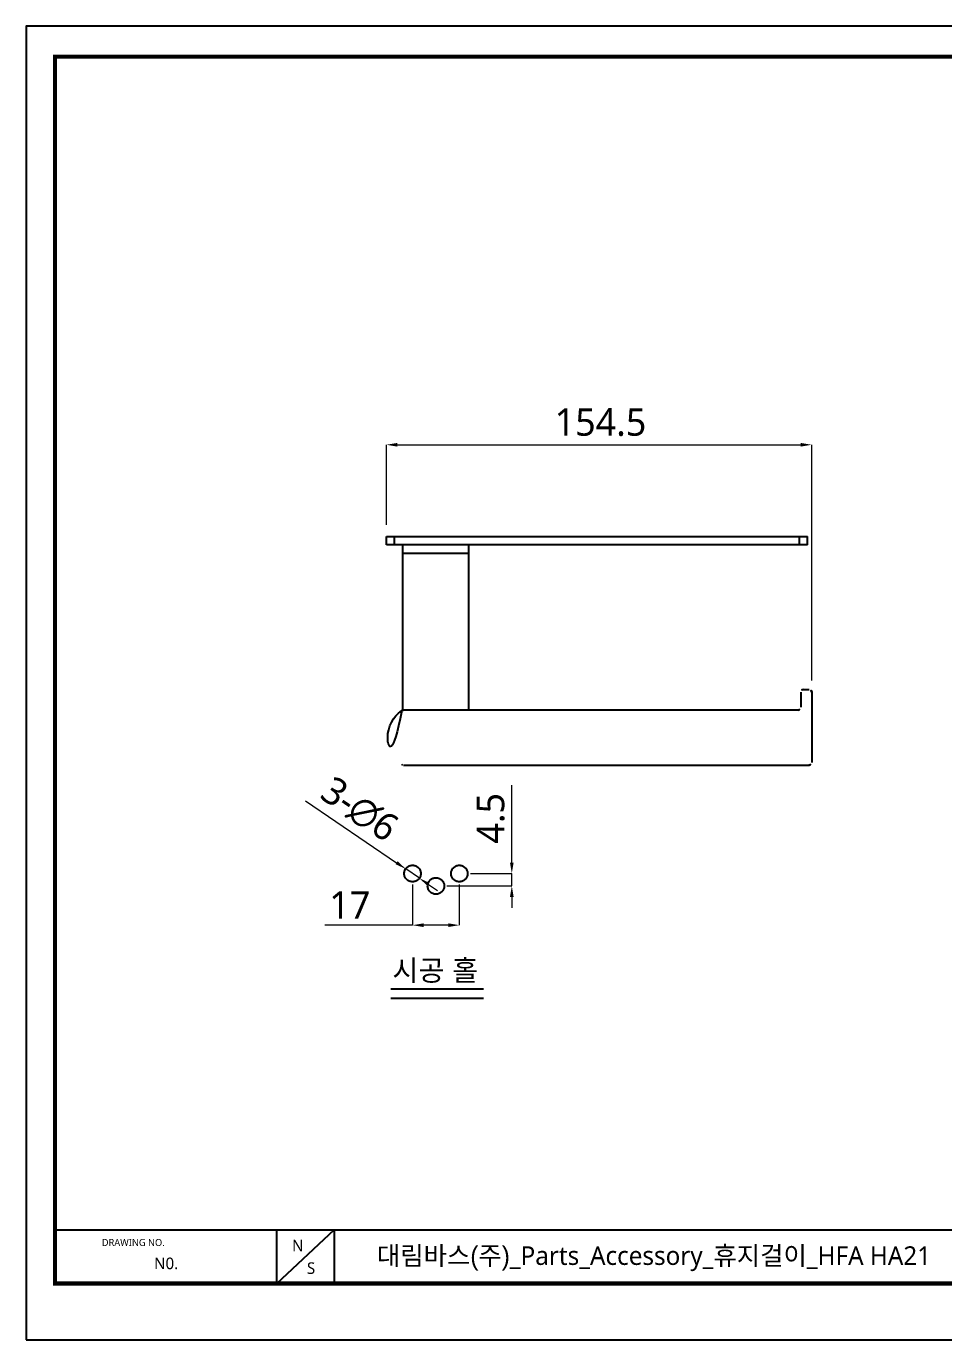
# Model space of a CAD drawing. Extents: x 16296681342 to 16296681993, y -37409617900 to -37409617423.
# Drawn here: x 16296681342.4 to 16296681675.6, y -37409617900.2 to -37409617423.2 of the extents above; entities that cross this region are included whole.
import ezdxf

# ---------------------------------------------------------------- set-up
doc = ezdxf.new("R2010")
doc.units = 0
doc.header["$LTSCALE"] = 10
doc.header["$MEASUREMENT"] = 0
doc.header["$PDMODE"] = 3
doc.header["$PDSIZE"] = -10
doc.linetypes.add('PHANTOM2', pattern=[1.25, 0.625, -0.125, 0.125, -0.125, 0.125, -0.125])
doc.layers.get('0').update_dxf_attribs({"linetype": 'CONTINUOUS'})
doc.layers.get('DEFPOINTS').update_dxf_attribs({"linetype": 'CONTINUOUS'})
doc.layers.add('1', color=7, linetype='CONTINUOUS')
doc.layers.add('BODY', color=7, linetype='CONTINUOUS')
doc.styles.add('Daelim Dimension', font='NanumGothic.ttf')
doc.dimstyles.new('DEFAULT', dxfattribs={"dimscale": 2, "dimtxt": 2, "dimasz": 2, "dimexe": 0, "dimexo": 2, "dimgap": 1, "dimtad": 1, "dimdec": 1, "dimzin": 9, "dimdsep": 46, "dimtxsty": 'Daelim Dimension', "dimcen": 0.5, "dimclrd": 252, "dimclre": 252, "dimclrt": 3, "dimadec": 1, "dimazin": 0, "dimtfac": 1, "dimtdec": 1, "dimtix": 1, "dimtmove": 0, "dimatfit": 3, "dimfxl": 0, "dimtolj": 1, "dimtzin": 1, "dimlwd": 9, "dimlwe": 9, "dimarcsym": 0})

# ---------------------------------------------------------------- blocks, each defined once
blk = doc.blocks.new('*D28')
at = {"layer": 'BODY', "color": 5, "lineweight": 9, "ltscale": 0.7}
for p, q in [((16296681473.20681, -37409617604.219353), (16296681473.20681, -37409617575.136787)), ((16296681477.20681, -37409617575.136787), (16296681623.70681, -37409617575.136787)), ((16296681627.70681, -37409617660.71936), (16296681627.70681, -37409617575.136787))]:
    blk.add_line(p, q, dxfattribs=at)
at = {"layer": 'BODY', "color": 5, "ltscale": 0.7}
for points in [[(16296681477.20681, -37409617574.470123), (16296681477.20681, -37409617575.803452), (16296681473.20681, -37409617575.136787)], [(16296681623.70681, -37409617574.470123), (16296681623.70681, -37409617575.803452), (16296681627.70681, -37409617575.136787)]]:
    blk.add_solid(points, dxfattribs=at)
at = {"layer": 'DEFPOINTS', "color": 0, "ltscale": 0.7}
for p in [(16296681627.70681, -37409617575.136787), (16296681473.20681, -37409617608.219353), (16296681627.70681, -37409617664.71936)]:
    blk.add_point(p, dxfattribs=at)
at = {"layer": 'BODY', "color": 7, "lineweight": 5, "ltscale": 0.7, "insert": (16296681550.974689, -37409617561.849243), "char_height": 10, "width": 31.33333333, "attachment_point": 2, "style": 'Daelim Dimension'}
blk.add_mtext('\\A1;154.5', dxfattribs=at)
blk = doc.blocks.new('*D36')
at = {"layer": 'BODY', "color": 5, "lineweight": 9, "ltscale": 0.7}
for p, q in [((16296681482.70681, -37409617734.85072), (16296681482.70681, -37409617749.59948)), ((16296681499.70681, -37409617734.85072), (16296681499.70681, -37409617749.59948)), ((16296681482.70681, -37409617749.59948), (16296681450.82474, -37409617749.59948)), ((16296681495.70681, -37409617749.59948), (16296681486.70681, -37409617749.59948))]:
    blk.add_line(p, q, dxfattribs=at)
at = {"layer": 'BODY', "color": 5, "ltscale": 0.7}
for points in [[(16296681486.70681, -37409617748.93282), (16296681486.70681, -37409617750.26614), (16296681482.70681, -37409617749.59948)], [(16296681495.70681, -37409617748.93282), (16296681495.70681, -37409617750.26614), (16296681499.70681, -37409617749.59948)]]:
    blk.add_solid(points, dxfattribs=at)
at = {"layer": 'DEFPOINTS', "color": 0, "ltscale": 0.7}
for p in [(16296681482.70681, -37409617730.85072), (16296681499.70681, -37409617730.85072), (16296681499.70681, -37409617749.59948)]:
    blk.add_point(p, dxfattribs=at)
at = {"layer": 'BODY', "color": 7, "lineweight": 5, "ltscale": 0.7, "insert": (16296681459.91344, -37409617742.26328), "char_height": 10, "attachment_point": 5, "style": 'Daelim Dimension'}
blk.add_mtext('\\A1;17', dxfattribs=at)
blk = doc.blocks.new('*D37')
at = {"layer": 'BODY', "color": 5, "lineweight": 9, "ltscale": 0.7}
for p, q in [((16296681443.84, -37409617704.4), (16296681476.92, -37409617726.91)), ((16296681485.19, -37409617732.54), (16296681480.23, -37409617729.16)), ((16296681488.49, -37409617734.79), (16296681491.8, -37409617737.04))]:
    blk.add_line(p, q, dxfattribs=at)
at = {"layer": 'BODY', "color": 5, "ltscale": 0.7}
for points in [[(16296681477.3, -37409617726.36), (16296681476.54, -37409617727.46), (16296681480.23, -37409617729.16)], [(16296681488.87, -37409617734.24), (16296681488.12, -37409617735.34), (16296681485.19, -37409617732.54)]]:
    blk.add_solid(points, dxfattribs=at)
at = {"layer": 'DEFPOINTS', "color": 0, "ltscale": 0.7}
for p in [(16296681480.23, -37409617729.16), (16296681485.19, -37409617732.54)]:
    blk.add_point(p, dxfattribs=at)
at = {"layer": 'BODY', "color": 7, "lineweight": 5, "ltscale": 0.7, "insert": (16296681463.45, -37409617707.59), "char_height": 10, "attachment_point": 5, "rotation": 325.7598, "style": 'Daelim Dimension'}
blk.add_mtext('\\A1;3-∅6', dxfattribs=at)
blk = doc.blocks.new('*D38')
at = {"layer": 'BODY', "color": 5, "lineweight": 9, "ltscale": 0.7}
for p, q in [((16296681518.76663, -37409617726.85074), (16296681518.76663, -37409617698.70768)), ((16296681503.70682, -37409617730.85074), (16296681518.76663, -37409617730.85074)), ((16296681518.76663, -37409617735.35074), (16296681518.76663, -37409617730.85074)), ((16296681495.20682, -37409617735.35074), (16296681518.76663, -37409617735.35074)), ((16296681518.76663, -37409617739.35074), (16296681518.76663, -37409617743.35074))]:
    blk.add_line(p, q, dxfattribs=at)
at = {"layer": 'BODY', "color": 5, "ltscale": 0.7}
for points in [[(16296681518.09997, -37409617726.85074), (16296681519.4333, -37409617726.85074), (16296681518.76663, -37409617730.85074)], [(16296681518.09997, -37409617739.35074), (16296681519.4333, -37409617739.35074), (16296681518.76663, -37409617735.35074)]]:
    blk.add_solid(points, dxfattribs=at)
at = {"layer": 'DEFPOINTS', "color": 0, "ltscale": 0.7}
for p in [(16296681499.70682, -37409617730.85074), (16296681518.76663, -37409617730.85074), (16296681491.20682, -37409617735.35074)]:
    blk.add_point(p, dxfattribs=at)
at = {"layer": 'BODY', "color": 7, "lineweight": 5, "ltscale": 0.7, "insert": (16296681511.12284, -37409617710.7792), "char_height": 10, "attachment_point": 5, "rotation": 90, "style": 'Daelim Dimension'}
blk.add_mtext('\\A1;4.5', dxfattribs=at)

msp = doc.modelspace()

# ---------------------------------------------------------------- linework, layer by layer
at = {"color": 7, "linetype": 'Continuous'}
for p, q in [((16296681473.20681, -37409617611.46936), (16296681473.20681, -37409617608.46936)), ((16296681473.20681, -37409617608.46936), (16296681626.20681, -37409617608.46936)), ((16296681476.20681, -37409617611.46936), (16296681476.20681, -37409617608.46936)), ((16296681623.20681, -37409617611.46936), (16296681623.20681, -37409617608.46936)), ((16296681626.20681, -37409617611.46936), (16296681626.20681, -37409617608.46936)), ((16296681626.20681, -37409617611.46936), (16296681473.20681, -37409617611.46936)), ((16296681479.20681, -37409617671.11319), (16296681479.20681, -37409617611.46936)), ((16296681479.20681, -37409617614.469353), (16296681503.20681, -37409617614.469353)), ((16296681503.20681, -37409617671.11319), (16296681503.20681, -37409617611.46936)), ((16296681623.70681, -37409617664.96936), (16296681623.70681, -37409617670.469353)), ((16296681624.70681, -37409617663.96936), (16296681626.70681, -37409617663.96936)), ((16296681627.70681, -37409617664.96936), (16296681627.70681, -37409617690.469353)), ((16296681622.70681, -37409617671.46936), (16296681479.382259, -37409617671.46936)), ((16296681479.382259, -37409617691.46936), (16296681626.70681, -37409617691.46936))]:
    msp.add_line(p, q, dxfattribs=at)
at = {"ltscale": 0.5}
for p, q in [((16296681474.8491, -37409617772.683762), (16296681508.427839, -37409617772.683762)), ((16296681474.8491, -37409617776.072807), (16296681508.427839, -37409617776.072807))]:
    msp.add_line(p, q, dxfattribs=at)
at = {"color": 5}
msp.add_line((16296681352.907619, -37409617860.183144), (16296681877.0949, -37409617860.183144), dxfattribs=at)
at = {"color": 5, "ltscale": 40}
for p, q in [((16296681433.258301, -37409617860.183144), (16296681433.258301, -37409617879.799477)), ((16296681433.258301, -37409617860.183144), (16296681433.258301, -37409617879.799477)), ((16296681454.252661, -37409617860.183144), (16296681433.258301, -37409617879.799477)), ((16296681454.252661, -37409617860.183144), (16296681433.258301, -37409617879.799477)), ((16296681454.252661, -37409617860.183144), (16296681454.252661, -37409617879.799477)), ((16296681454.252661, -37409617860.183144), (16296681454.252661, -37409617879.799477))]:
    msp.add_line(p, q, dxfattribs=at)
at = {"ltscale": 0.5}
msp.add_lwpolyline([(16296681342.439421, -37409617900.150017), (16296681993.439421, -37409617900.150017), (16296681993.439421, -37409617423.150017), (16296681342.439421, -37409617423.150017)], close=True, dxfattribs=at)
at = {"color": 5, "linetype": 'ByBlock', "lineweight": 200, "const_width": 1.5}
msp.add_lwpolyline([(16296681352.907619, -37409617879.725304), (16296681982.907619, -37409617879.725304), (16296681982.907619, -37409617434.225304), (16296681352.907619, -37409617434.225304)], close=True, dxfattribs=at)
at = {"color": 7, "linetype": 'Continuous'}
for centre, radius, start, end in [((16296681624.70681, -37409617664.96936), 1, 90, 180), ((16296681626.70681, -37409617664.96936), 1, 0, 90), ((16296681485.70681, -37409617681.46936), 12, 125.0967467, 234.9032533), ((16296681479.382259, -37409617672.46936), 1, 90, 125.0967467), ((16296681478.70681, -37409617671.11319), 0.5, 304.05587151, 0), ((16296681503.70681, -37409617671.11319), 0.5, 180, 226.08982465), ((16296681622.70681, -37409617670.469353), 1, 270, 0), ((16296681626.70681, -37409617690.469353), 1, 270, 0), ((16296681479.382259, -37409617690.469353), 1, 234.9032533, 270)]:
    msp.add_arc(centre, radius, start, end, dxfattribs=at)
at = {"layer": '1', "linetype": 'PHANTOM2', "ltscale": 10}
for centre in [(16296681482.70681, -37409617730.850723), (16296681499.70681, -37409617730.850723), (16296681491.20681, -37409617735.350723)]:
    msp.add_circle(centre, 3, dxfattribs=at)

# ---------------------------------------------------------------- texts
at = {"color": 5, "ltscale": 40, "style": 'Daelim Dimension'}
msp.add_text('DRAWING NO.', height=2.56901127, dxfattribs=at).set_placement((16296681369.88052, -37409617866.117821))
at = {"attachment_point": 1, "style": 'Daelim Dimension'}
for s, insert, char_height, width in [('{\\fGulim|b0|i0|c129|p50;시공 홀}', (16296681475.38908, -37409617762.249039), 7.55400119, 121.4098922), ('N', (16296681438.968491, -37409617863.860847), 4.204124, 5.86731056), ('N0.', (16296681388.850901, -37409617870.319572), 4.2041236, 26.37394471), ('S', (16296681444.37464, -37409617872.038368), 4.204124, 5.86731056)]:
    msp.add_mtext(s, dxfattribs=dict(at, insert=insert, char_height=char_height, width=width))
at = {"color": 2, "insert": (16296681469.779881, -37409617866.229263), "char_height": 6.75662715, "width": 260.66283526, "attachment_point": 1, "style": 'Daelim Dimension'}
msp.add_mtext('{\\fGulim|b0|i0|c129|p50;대림바스(주)}_Parts_Accessory_휴지걸이_HFA HA21', dxfattribs=at)

# ---------------------------------------------------------------- dimensions: what is measured, and where the dimension line sits
at = {"layer": 'BODY', "lineweight": 5, "ltscale": 0.7}
for base, p1, p2, picture, middle in [((16296681627.70681, -37409617575.136787), (16296681473.20681, -37409617608.219353), (16296681627.70681, -37409617664.71936), '*D28', (16296681550.974689, -37409617575.136787)), ((16296681499.70681, -37409617749.59948), (16296681482.70681, -37409617730.850723), (16296681499.70681, -37409617730.850723), '*D36', (16296681459.913441, -37409617749.59948))]:
    dim = msp.add_linear_dim(base=base, p1=p1, p2=p2, dimstyle='DEFAULT', override={"dimtxt": 5, "dimclrd": 5, "dimclre": 5, "dimclrt": 7}, dxfattribs=at)
    dim.commit()
    dim.dimension.update_dxf_attribs({"geometry": picture, "text_midpoint": middle, "dimtype": 160})
dim = msp.add_diameter_dim_2p(p1=(16296681485.186859, -37409617732.538712), p2=(16296681480.226761, -37409617729.16275), text='3-<>', dimstyle='DEFAULT', override={"dimtxt": 5, "dimclrd": 5, "dimclre": 5, "dimclrt": 7}, dxfattribs=at)
dim.commit()
dim.dimension.update_dxf_attribs({"geometry": '*D37', "text_midpoint": (16296681463.44528, -37409617707.594673)})
dim = msp.add_linear_dim(base=(16296681518.76663, -37409617730.850739), p1=(16296681491.20681, -37409617735.350723), p2=(16296681499.70681, -37409617730.850723), angle=90, dimstyle='DEFAULT', override={"dimtxt": 5, "dimclrd": 5, "dimclre": 5, "dimclrt": 7}, dxfattribs=at)
dim.commit()
dim.dimension.update_dxf_attribs({"geometry": '*D38', "text_midpoint": (16296681518.766621, -37409617710.779198), "dimtype": 160})

doc.saveas('drawing.dxf')
